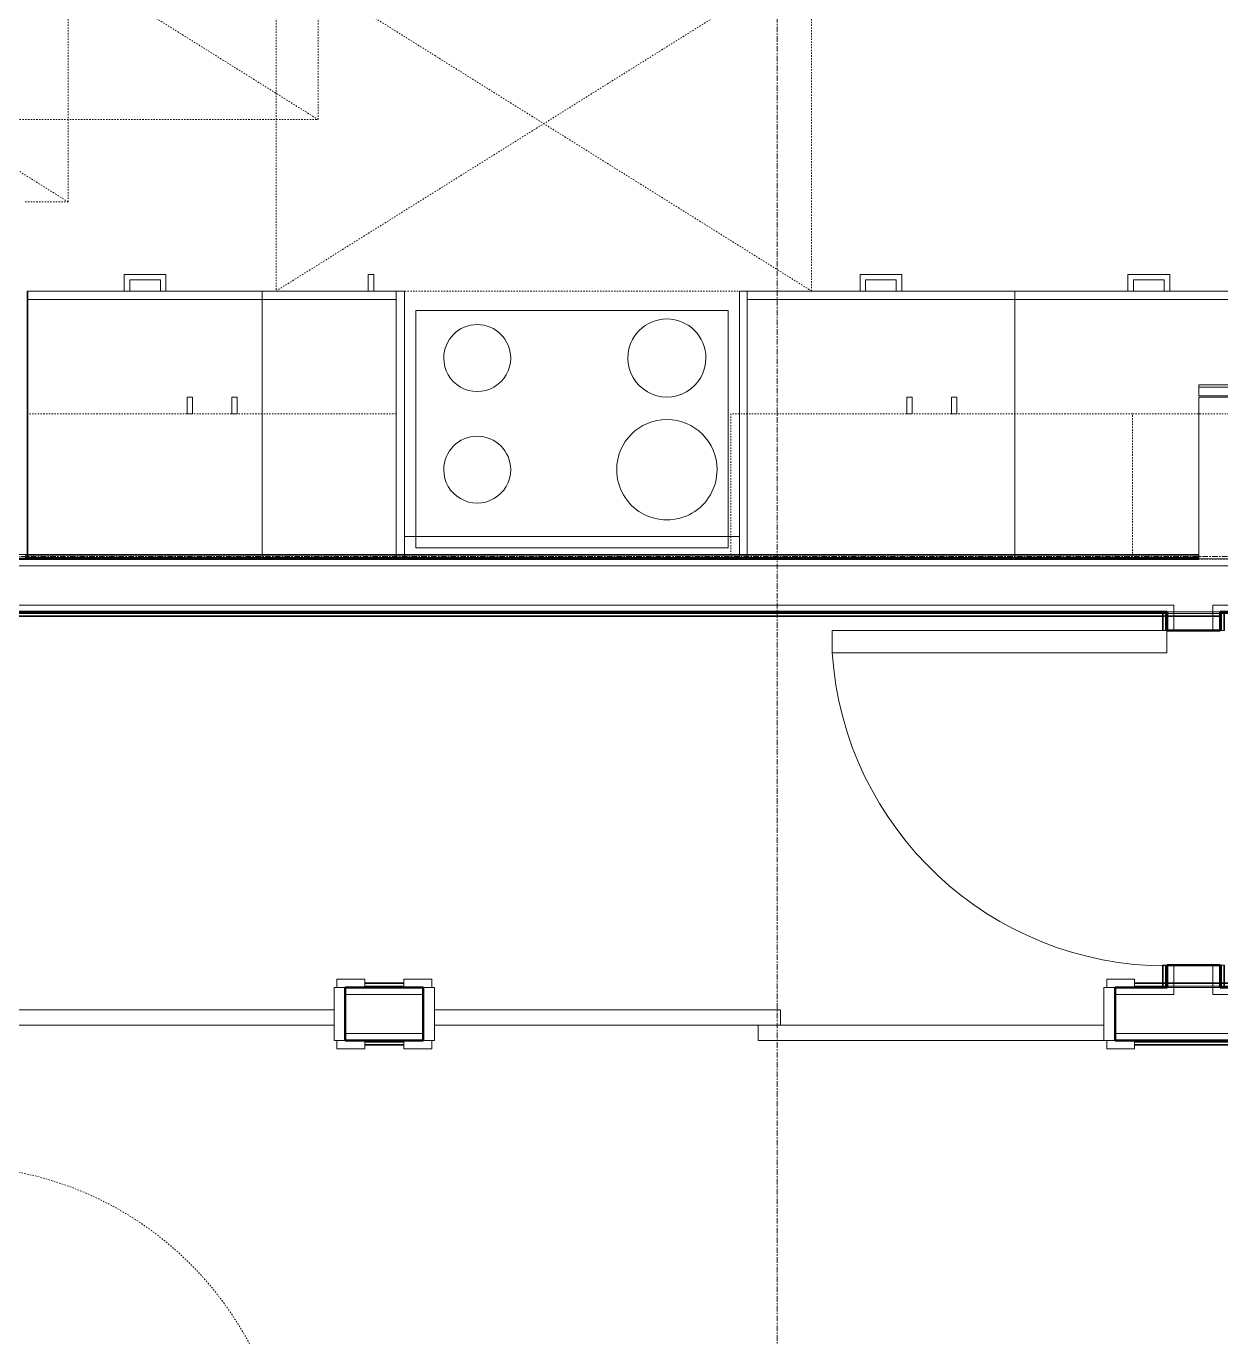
# Model space of a CAD drawing. Header units: inches. Extents: x -4218 to -1830, y 9756 to 12426.
# Drawn here: x -2240.6 to -2133.6, y 11777.3 to 11894.7 of the extents above; entities that cross this region are included whole.
import ezdxf

# ---------------------------------------------------------------- set-up
doc = ezdxf.new("R2010")
doc.units = ezdxf.units.IN
doc.header["$MEASUREMENT"] = 0
doc.linetypes.add('Dash', pattern=[0.25, 0.125, -0.125])
doc.linetypes.add('Grid Line 1_2_', pattern=[0.875, 0.5, -0.125, 0.125, -0.125])
for name, color, linetype, lineweight in [('0-1', 7, 'Continuous', 5), ('0-2', 252, 'Continuous', 9), ('A-DOOR-1', 7, 'Continuous', 9), ('A-DOOR-2', 50, 'Continuous', 20), ('A-DOOR-FRAM-1', 50, 'Continuous', 20), ('A-GENM-HDLN-1', 7, 'Dash', 9), ('A-GENM-HDLN-2', 252, 'Dash', 9), ('A-GENM-HDLN-4', 254, 'Dash', 9), ('A-WALL-1', 250, 'Continuous', 50), ('A-WALL-2', 10, 'Continuous', 13), ('A-WALL-3', 253, 'Continuous', 9), ('A-WALL-4', 254, 'Continuous', 9), ('A-WALL-5', 252, 'Continuous', 9), ('A-WALL-6', 7, 'Continuous', 9), ('A-WALL-8', 113, 'Continuous', 9), ('Q-CASE-1', 253, 'Continuous', 9), ('Q-CASE-2', 252, 'Continuous', 9), ('Q-CASE-3', 7, 'Continuous', 9), ('Q-CASE-5', 254, 'Continuous', 9), ('Q-CASE-6', 7, 'Dash', 9), ('Q-SPCQ-1', 7, 'Continuous', 9), ('S-GRID-1', 1, 'Grid Line 1_2_', 9)]:
    doc.layers.add(name, color=color, linetype=linetype, lineweight=lineweight)

# ---------------------------------------------------------------- blocks, each defined once
blk = doc.blocks.new('Basic Wall _ INT - W4BØF - _5_8 GYP - 2X4 WOOD_BATT_ - 5_8 GYP_ - ___-2690300-BACKGROUND - 1ST FLOOR')
at = {"layer": 'A-WALL-3'}
for p, q in [((-2240.7, 11847.33), (-2240.51, 11847.33)), ((-2240.51, 11846.98), (-2240.7, 11846.98)), ((-2206.69, 11847.1), (-2240.51, 11847.1)), ((-2206.69, 11847.33), (-2176.69, 11847.33)), ((-2176.69, 11846.98), (-2206.69, 11846.98)), ((-2135.52, 11847.1), (-2176.69, 11847.1))]:
    blk.add_line(p, q, dxfattribs=at)
at = {"layer": 'A-WALL-4'}
for p, q in [((-2240.51, 11847.33), (-2206.69, 11847.33)), ((-2206.69, 11846.98), (-2240.51, 11846.98)), ((-2176.69, 11847.33), (-2135.52, 11847.33)), ((-2135.52, 11846.98), (-2176.69, 11846.98))]:
    blk.add_line(p, q, dxfattribs=at)
at = {"layer": 'A-WALL-5'}
for p, q in [((-2240.51, 11847.1), (-2240.7, 11847.1)), ((-2240.51, 11847.39), (-2206.69, 11847.39)), ((-2176.69, 11847.1), (-2206.69, 11847.1)), ((-2176.69, 11847.39), (-2135.52, 11847.39))]:
    blk.add_line(p, q, dxfattribs=at)
at = {"layer": 'A-WALL-6'}
for p, q in [((-2276.1, 11847.39), (-2240.51, 11847.39)), ((-2206.69, 11847.39), (-2176.69, 11847.39))]:
    blk.add_line(p, q, dxfattribs=at)
blk = doc.blocks.new('Basic Wall _ INT - W4BØF - _5_8 GYP - 2X4 WOOD_BATT_ - 5_8 GYP_ - ___-2690299-BACKGROUND - 1ST FLOOR')
at = {"layer": 'A-WALL-3'}
for p, q in [((-2138.79, 11841.88), (-2138.69, 11841.88)), ((-2138.67, 11841.88), (-2138.6, 11841.88)), ((-2138.58, 11841.88), (-2138.53, 11841.88)), ((-2133.62, 11842.23), (-2138.37, 11842.23)), ((-2138.37, 11841.88), (-2133.62, 11841.88))]:
    blk.add_line(p, q, dxfattribs=at)
at = {"layer": 'A-WALL-5'}
for p, q in [((-2138.37, 11842.23), (-2302.28, 11842.23)), ((-2302.14, 11841.88), (-2138.79, 11841.88)), ((-2138.79, 11841.82), (-2138.7, 11841.82)), ((-2138.67, 11841.82), (-2138.6, 11841.82)), ((-2138.37, 11842.1), (-2133.62, 11842.1)), ((-2138.37, 11841.82), (-2133.62, 11841.82)), ((-2105.45, 11842.23), (-2133.62, 11842.23))]:
    blk.add_line(p, q, dxfattribs=at)
at = {"layer": 'A-WALL-6'}
for p, q in [((-2302.23, 11842.1), (-2138.37, 11842.1)), ((-2302.11, 11841.82), (-2138.79, 11841.82)), ((-2133.62, 11842.1), (-2105.45, 11842.1))]:
    blk.add_line(p, q, dxfattribs=at)
blk = doc.blocks.new('Basic Wall _ INT - W4BØF - _5_8 GYP - 2X4 WOOD_BATT_ - 5_8 GYP_ - ___-2690306-BACKGROUND - 1ST FLOOR')
at = {"layer": 'A-WALL-3'}
for p, q in [((-2276.02, 11808.78), (-2276.05, 11808.72)), ((-2275.96, 11808.93), (-2276.02, 11808.79)), ((-2275.94, 11808.99), (-2275.96, 11808.93)), ((-2138.77, 11808.93), (-2138.67, 11808.93)), ((-2138.65, 11808.93), (-2138.58, 11808.93)), ((-2138.57, 11808.93), (-2138.52, 11808.93)), ((-2138.37, 11808.93), (-2133.62, 11808.93)), ((-2133.47, 11808.93), (-2133.42, 11808.93)), ((-2133.41, 11808.93), (-2133.33, 11808.93)), ((-2133.31, 11808.93), (-2133.21, 11808.93)), ((-2105.45, 11808.93), (-2104.9, 11808.93)), ((-2104.9, 11808.93), (-2104.9, 11808.99)), ((-2104.9, 11808.79), (-2104.9, 11808.93)), ((-2104.9, 11808.72), (-2104.9, 11808.78)), ((-2276.1, 11808.6), (-2276.11, 11808.58)), ((-2210.27, 11808.58), (-2212.02, 11808.58)), ((-2205.02, 11808.58), (-2206.77, 11808.58)), ((-2141.27, 11808.58), (-2143.02, 11808.58)), ((-2133.62, 11808.58), (-2138.37, 11808.58)), ((-2104.9, 11808.58), (-2105.45, 11808.58)), ((-2104.9, 11808.58), (-2104.9, 11808.6))]:
    blk.add_line(p, q, dxfattribs=at)
at = {"layer": 'A-WALL-5'}
for p, q in [((-2275.96, 11808.93), (-2275.77, 11808.93)), ((-2210.27, 11808.93), (-2206.77, 11808.93)), ((-2141.27, 11808.93), (-2138.79, 11808.93)), ((-2138.76, 11808.99), (-2138.67, 11808.99)), ((-2138.65, 11808.99), (-2138.58, 11808.99)), ((-2138.56, 11808.99), (-2138.52, 11808.99)), ((-2138.37, 11808.99), (-2133.62, 11808.99)), ((-2134.25, 11808.7), (-2138.33, 11808.7)), ((-2133.62, 11808.7), (-2134.21, 11808.7)), ((-2133.47, 11808.99), (-2133.42, 11808.99)), ((-2133.4, 11808.99), (-2133.33, 11808.99)), ((-2133.3, 11808.99), (-2133.21, 11808.99)), ((-2133.21, 11808.93), (-2105.45, 11808.93)), ((-2105.45, 11808.99), (-2104.9, 11808.99)), ((-2104.9, 11808.7), (-2105.45, 11808.7)), ((-2104.9, 11808.99), (-2104.9, 11808.78)), ((-2104.9, 11808.78), (-2104.9, 11808.72)), ((-2104.9, 11808.72), (-2104.9, 11808.7)), ((-2104.9, 11808.7), (-2104.9, 11808.62)), ((-2275.77, 11808.58), (-2276.11, 11808.58)), ((-2206.77, 11808.58), (-2210.27, 11808.58)), ((-2138.37, 11808.58), (-2141.27, 11808.58)), ((-2105.45, 11808.58), (-2133.62, 11808.58)), ((-2104.9, 11808.62), (-2104.9, 11808.58))]:
    blk.add_line(p, q, dxfattribs=at)
at = {"layer": 'A-WALL-6'}
for p, q in [((-2275.77, 11808.7), (-2276.06, 11808.7)), ((-2275.94, 11808.99), (-2275.77, 11808.99)), ((-2210.27, 11808.99), (-2206.77, 11808.99)), ((-2206.77, 11808.7), (-2210.27, 11808.7)), ((-2141.27, 11808.99), (-2138.79, 11808.99)), ((-2138.37, 11808.7), (-2141.27, 11808.7)), ((-2105.45, 11808.7), (-2133.62, 11808.7)), ((-2133.21, 11808.99), (-2105.45, 11808.99))]:
    blk.add_line(p, q, dxfattribs=at)
at = {"layer": 'A-WALL-6', "flags": 128}
for points in [[(-2276.09, 11808.62), (-2276.08, 11808.64), (-2276.07, 11808.66), (-2276.07, 11808.68), (-2276.06, 11808.69), (-2276.06, 11808.7), (-2276.06, 11808.7)], [(-2276.06, 11808.7), (-2276.05, 11808.72), (-2276.02, 11808.78), (-2275.99, 11808.87), (-2275.94, 11808.99)]]:
    blk.add_lwpolyline(points, dxfattribs=at)
blk = doc.blocks.new('Basic Wall _ INT - W4BØF - _5_8 GYP - 2X4 WOOD_BATT_ - 5_8 GYP_ - ___-2690305-BACKGROUND - 1ST FLOOR')
at = {"layer": 'A-WALL-3'}
for p, q in [((-2278.22, 11803.48), (-2278.25, 11803.42)), ((-2278.16, 11803.62), (-2278.22, 11803.48)), ((-2278.13, 11803.69), (-2278.16, 11803.63)), ((-2278.07, 11803.83), (-2278.08, 11803.81)), ((-2274.02, 11803.83), (-2275.77, 11803.83)), ((-2210.27, 11803.83), (-2212.02, 11803.83)), ((-2205.02, 11803.83), (-2206.77, 11803.83)), ((-2104.9, 11803.83), (-2105.45, 11803.83)), ((-2105.45, 11803.48), (-2104.9, 11803.48)), ((-2104.9, 11803.81), (-2104.9, 11803.83)), ((-2104.9, 11803.63), (-2104.9, 11803.69)), ((-2104.9, 11803.48), (-2104.9, 11803.62)), ((-2104.9, 11803.42), (-2104.9, 11803.48))]:
    blk.add_line(p, q, dxfattribs=at)
at = {"layer": 'A-WALL-5'}
for p, q in [((-2278.22, 11803.48), (-2275.77, 11803.48)), ((-2275.77, 11803.83), (-2278.07, 11803.83)), ((-2206.77, 11803.83), (-2210.27, 11803.83)), ((-2210.27, 11803.48), (-2206.77, 11803.48)), ((-2105.45, 11803.83), (-2141.27, 11803.83)), ((-2141.27, 11803.48), (-2105.45, 11803.48)), ((-2105.45, 11803.7), (-2104.9, 11803.7)), ((-2105.45, 11803.42), (-2104.9, 11803.42)), ((-2104.9, 11803.83), (-2104.9, 11803.79)), ((-2104.9, 11803.79), (-2104.9, 11803.7)), ((-2104.9, 11803.7), (-2104.9, 11803.42))]:
    blk.add_line(p, q, dxfattribs=at)
at = {"layer": 'A-WALL-6'}
for p, q in [((-2278.25, 11803.42), (-2275.77, 11803.42)), ((-2278.13, 11803.7), (-2275.77, 11803.7)), ((-2210.27, 11803.7), (-2206.77, 11803.7)), ((-2210.27, 11803.42), (-2206.77, 11803.42)), ((-2141.27, 11803.7), (-2105.45, 11803.7)), ((-2141.27, 11803.42), (-2105.45, 11803.42))]:
    blk.add_line(p, q, dxfattribs=at)
at = {"layer": 'A-WALL-6', "flags": 128}
for points in [[(-2278.25, 11803.42), (-2278.2, 11803.54), (-2278.16, 11803.63), (-2278.13, 11803.69), (-2278.13, 11803.7)], [(-2278.13, 11803.7), (-2278.13, 11803.71), (-2278.12, 11803.72), (-2278.12, 11803.73), (-2278.11, 11803.75), (-2278.1, 11803.77), (-2278.09, 11803.79)]]:
    blk.add_lwpolyline(points, dxfattribs=at)
blk = doc.blocks.new('Basic Wall _ INT - W4BØF - _5_8 GYP - 2X4 WOOD_BATT_ - 5_8 GYP_ - ___-2690308-BACKGROUND - 1ST FLOOR')
at = {"layer": 'A-WALL-3'}
for p, q in [((-2133.56, 11842.23), (-2133.5, 11842.23)), ((-2133.5, 11842.23), (-2133.21, 11842.23)), ((-2133.27, 11842.08), (-2133.27, 11842.03)), ((-2133.27, 11842.01), (-2133.27, 11841.94)), ((-2133.27, 11841.92), (-2133.27, 11841.82)), ((-2133.27, 11808.96), (-2133.27, 11808.87)), ((-2133.27, 11808.85), (-2133.27, 11808.78)), ((-2133.5, 11808.58), (-2133.56, 11808.58)), ((-2133.21, 11808.58), (-2133.5, 11808.58))]:
    blk.add_line(p, q, dxfattribs=at)
at = {"layer": 'A-WALL-4'}
for p, q in [((-2133.6, 11842.23), (-2133.62, 11842.23)), ((-2133.42, 11842.23), (-2133.48, 11842.23)), ((-2133.27, 11842.23), (-2133.42, 11842.23)), ((-2133.21, 11842.23), (-2133.27, 11842.23)), ((-2133.62, 11808.58), (-2133.6, 11808.58)), ((-2133.48, 11808.58), (-2133.42, 11808.58)), ((-2133.42, 11808.58), (-2133.27, 11808.58)), ((-2133.27, 11808.58), (-2133.21, 11808.58))]:
    blk.add_line(p, q, dxfattribs=at)
at = {"layer": 'A-WALL-5'}
for p, q in [((-2133.62, 11842.23), (-2133.58, 11842.23)), ((-2133.62, 11840.58), (-2133.62, 11842.23)), ((-2133.58, 11842.23), (-2133.56, 11842.23)), ((-2133.27, 11841.82), (-2133.27, 11840.58)), ((-2133.21, 11842.08), (-2133.21, 11842.03)), ((-2133.21, 11842.01), (-2133.21, 11841.94)), ((-2133.21, 11841.92), (-2133.21, 11841.82)), ((-2133.62, 11840.58), (-2133.6, 11840.58)), ((-2133.48, 11840.58), (-2133.42, 11840.58)), ((-2133.42, 11840.58), (-2133.27, 11840.58)), ((-2133.27, 11840.58), (-2133.21, 11840.58)), ((-2133.6, 11810.58), (-2133.62, 11810.58)), ((-2133.62, 11808.58), (-2133.62, 11810.58)), ((-2133.42, 11810.58), (-2133.48, 11810.58)), ((-2133.27, 11810.58), (-2133.42, 11810.58)), ((-2133.21, 11810.58), (-2133.27, 11810.58)), ((-2133.27, 11810.58), (-2133.27, 11808.99)), ((-2133.21, 11808.96), (-2133.21, 11808.87)), ((-2133.21, 11808.85), (-2133.21, 11808.78)), ((-2133.58, 11808.58), (-2133.62, 11808.58)), ((-2133.56, 11808.58), (-2133.58, 11808.58))]:
    blk.add_line(p, q, dxfattribs=at)
at = {"layer": 'A-WALL-6'}
for p, q in [((-2133.5, 11840.58), (-2133.5, 11842.23)), ((-2133.21, 11841.82), (-2133.21, 11840.58)), ((-2133.58, 11840.58), (-2133.62, 11840.58)), ((-2133.5, 11840.58), (-2133.58, 11840.58)), ((-2133.21, 11840.58), (-2133.5, 11840.58)), ((-2133.62, 11810.58), (-2133.58, 11810.58)), ((-2133.58, 11810.58), (-2133.5, 11810.58)), ((-2133.5, 11808.58), (-2133.5, 11810.58)), ((-2133.5, 11810.58), (-2133.21, 11810.58)), ((-2133.21, 11810.58), (-2133.21, 11808.99))]:
    blk.add_line(p, q, dxfattribs=at)
blk = doc.blocks.new('Basic Wall _ INT - W4BØF - _5_8 GYP - 2X4 WOOD_BATT_ - 5_8 GYP_ - ___-2690307-BACKGROUND - 1ST FLOOR')
at = {"layer": 'A-WALL-3'}
for p, q in [((-2138.79, 11842.23), (-2138.5, 11842.23)), ((-2138.72, 11842.08), (-2138.72, 11842.03)), ((-2138.72, 11842.01), (-2138.72, 11841.94)), ((-2138.72, 11841.92), (-2138.72, 11841.82)), ((-2138.5, 11842.23), (-2138.44, 11842.23)), ((-2138.72, 11808.98), (-2138.72, 11808.87)), ((-2138.72, 11808.86), (-2138.72, 11808.78)), ((-2138.72, 11808.78), (-2138.72, 11808.72)), ((-2138.5, 11808.58), (-2138.79, 11808.58)), ((-2138.44, 11808.58), (-2138.5, 11808.58))]:
    blk.add_line(p, q, dxfattribs=at)
at = {"layer": 'A-WALL-4'}
for p, q in [((-2138.72, 11842.23), (-2138.79, 11842.23)), ((-2138.58, 11842.23), (-2138.72, 11842.23)), ((-2138.51, 11842.23), (-2138.58, 11842.23)), ((-2138.37, 11842.23), (-2138.4, 11842.23)), ((-2138.79, 11808.58), (-2138.72, 11808.58)), ((-2138.72, 11808.58), (-2138.58, 11808.58)), ((-2138.58, 11808.58), (-2138.51, 11808.58)), ((-2138.4, 11808.58), (-2138.37, 11808.58))]:
    blk.add_line(p, q, dxfattribs=at)
at = {"layer": 'A-WALL-5'}
for p, q in [((-2138.79, 11842.08), (-2138.79, 11842.03)), ((-2138.79, 11842.01), (-2138.79, 11841.94)), ((-2138.79, 11841.92), (-2138.79, 11841.82)), ((-2138.72, 11841.82), (-2138.72, 11840.58)), ((-2138.44, 11842.23), (-2138.42, 11842.23)), ((-2138.42, 11842.23), (-2138.37, 11842.23)), ((-2138.37, 11840.58), (-2138.37, 11842.23)), ((-2138.79, 11840.58), (-2138.72, 11840.58)), ((-2138.72, 11840.58), (-2138.58, 11840.58)), ((-2138.58, 11840.58), (-2138.51, 11840.58)), ((-2138.4, 11840.58), (-2138.37, 11840.58)), ((-2138.72, 11810.58), (-2138.79, 11810.58)), ((-2138.58, 11810.58), (-2138.72, 11810.58)), ((-2138.72, 11810.58), (-2138.72, 11808.99)), ((-2138.51, 11810.58), (-2138.58, 11810.58)), ((-2138.37, 11810.58), (-2138.4, 11810.58)), ((-2138.37, 11808.58), (-2138.37, 11810.58)), ((-2138.79, 11808.98), (-2138.79, 11808.87)), ((-2138.79, 11808.86), (-2138.79, 11808.78)), ((-2138.79, 11808.78), (-2138.79, 11808.72)), ((-2138.42, 11808.58), (-2138.44, 11808.58)), ((-2138.37, 11808.58), (-2138.42, 11808.58))]:
    blk.add_line(p, q, dxfattribs=at)
at = {"layer": 'A-WALL-6'}
for p, q in [((-2138.79, 11841.82), (-2138.79, 11840.58)), ((-2138.5, 11842.23), (-2138.5, 11840.58)), ((-2138.5, 11840.58), (-2138.79, 11840.58)), ((-2138.42, 11840.58), (-2138.5, 11840.58)), ((-2138.37, 11840.58), (-2138.42, 11840.58)), ((-2138.79, 11810.58), (-2138.5, 11810.58)), ((-2138.79, 11810.58), (-2138.79, 11808.99)), ((-2138.5, 11810.58), (-2138.5, 11808.58)), ((-2138.5, 11810.58), (-2138.42, 11810.58)), ((-2138.42, 11810.58), (-2138.37, 11810.58))]:
    blk.add_line(p, q, dxfattribs=at)
blk = doc.blocks.new('SWING - SINGLE - FLUSH - 30_ x 70_ - MAGIC PAK DOOR - ACOUSTICAL SEAL - IN CLOSET-3199421-BACKGROUND - 1ST FLOOR')
at = {"layer": 'A-DOOR-1'}
blk.add_arc((15, 2.375), 30.067, 93.81407, 180, dxfattribs=at)
at = {"layer": 'A-DOOR-2'}
for p, q in [((13, 2.375), (13, 32.375)), ((15, 32.375), (13, 32.375)), ((15, 2.375), (15, 32.375)), ((15, 2.375), (13, 2.375))]:
    blk.add_line(p, q, dxfattribs=at)
blk = doc.blocks.new('SLIDING - FLUSH - 5-0 x 6-8-3203585-BACKGROUND - 1ST FLOOR')
at = {"layer": 'A-DOOR-1'}
for p, q in [((-30.25, 3), (-32.75, 3)), ((-32.75, 3), (-32.75, 2.25)), ((-30.25, 2.25), (-30.25, 3)), ((30.25, 3), (30.25, 2.25)), ((32.75, 3), (30.25, 3)), ((32.75, 2.25), (32.75, 3)), ((-32.75, 2.25), (-30.25, 2.25)), ((30.25, 2.25), (32.75, 2.25)), ((-30.25, -2.5), (-32.75, -2.5)), ((-32.75, -2.5), (-32.75, -3.25)), ((-32.75, -3.25), (-30.25, -3.25)), ((-30.25, -3.25), (-30.25, -2.5)), ((32.75, -2.5), (30.25, -2.5)), ((30.25, -2.5), (30.25, -3.25)), ((30.25, -3.25), (32.75, -3.25)), ((32.75, -3.25), (32.75, -2.5))]:
    blk.add_line(p, q, dxfattribs=at)
at = {"layer": 'A-DOOR-2'}
for p, q in [((1, 2.25), (-30, 2.25)), ((-30, 2.25), (-30, 0.87)), ((1, 0.87), (1, 2.25)), ((-30, 0.87), (1, 0.87)), ((30, 0.87), (-1, 0.87)), ((-1, 0.87), (-1, -0.5)), ((30, -0.5), (30, 0.87)), ((-1, -0.5), (30, -0.5))]:
    blk.add_line(p, q, dxfattribs=at)
at = {"layer": 'A-DOOR-FRAM-1'}
for p, q in [((-30, 2.25), (-31, 2.25)), ((-31, 2.25), (-31, -2.5)), ((-30, -2.5), (-30, 2.25)), ((31, 2.25), (30, 2.25)), ((30, 2.25), (30, -2.5)), ((31, -2.5), (31, 2.25)), ((-31, -2.5), (-30, -2.5)), ((30, -2.5), (31, -2.5))]:
    blk.add_line(p, q, dxfattribs=at)
blk = doc.blocks.new('SLIDING - FLUSH - 5-0 x 6-8-3203586-BACKGROUND - 1ST FLOOR')
at = {"layer": 'A-DOOR-1'}
for p, q in [((-32.75, 3.25), (-30.25, 3.25)), ((-32.75, 2.5), (-32.75, 3.25)), ((-30.25, 2.5), (-32.75, 2.5)), ((-30.25, 3.25), (-30.25, 2.5)), ((30.25, 3.25), (32.75, 3.25)), ((30.25, 2.5), (30.25, 3.25)), ((32.75, 2.5), (30.25, 2.5)), ((32.75, 3.25), (32.75, 2.5)), ((-32.75, -2.25), (-30.25, -2.25)), ((-32.75, -3), (-32.75, -2.25)), ((-30.25, -2.25), (-30.25, -3)), ((30.25, -2.25), (32.75, -2.25)), ((30.25, -3), (30.25, -2.25)), ((32.75, -2.25), (32.75, -3)), ((-30.25, -3), (-32.75, -3)), ((32.75, -3), (30.25, -3))]:
    blk.add_line(p, q, dxfattribs=at)
at = {"layer": 'A-DOOR-2'}
for p, q in [((-1, -0.88), (-1, 0.5)), ((-1, 0.5), (30, 0.5)), ((30, 0.5), (30, -0.88)), ((-30, -2.25), (-30, -0.88)), ((-30, -0.88), (1, -0.88)), ((30, -0.88), (-1, -0.88)), ((1, -0.88), (1, -2.25)), ((1, -2.25), (-30, -2.25))]:
    blk.add_line(p, q, dxfattribs=at)
at = {"layer": 'A-DOOR-FRAM-1'}
for p, q in [((-31, -2.25), (-31, 2.5)), ((-31, 2.5), (-30, 2.5)), ((-30, 2.5), (-30, -2.25)), ((30, 2.5), (31, 2.5)), ((30, -2.25), (30, 2.5)), ((31, 2.5), (31, -2.25)), ((-30, -2.25), (-31, -2.25)), ((31, -2.25), (30, -2.25))]:
    blk.add_line(p, q, dxfattribs=at)
blk = doc.blocks.new('RangeADA - 24_ x 30_ ADA-2821754-BACKGROUND - 1ST FLOOR')
at = {"layer": 'Q-SPCQ-1'}
blk.add_line((0, 22), (30, 22), dxfattribs=at)
for centre, radius, start, end in [((6.5, 16), 4.5, 360, 180), ((23.5, 16), 3, 360, 180), ((6.5, 16), 4.5, 180, 360), ((23.5, 16), 3, 180, 0), ((6.5, 6), 3.5, 360, 180), ((23.5, 6), 3, 360, 180), ((6.5, 6), 3.5, 180, 0), ((23.5, 6), 3, 180, 360)]:
    blk.add_arc(centre, radius, start, end, dxfattribs=at)
blk = doc.blocks.new('Base Cabinet Single Door and Shelf - Base Cabinet Single Door and Shelf 12_ ADA-2557421-BACKGROUND - 1ST FLOOR')
at = {"layer": 'Q-CASE-1'}
for p, q in [((-1.27, 24), (-1.76, 24)), ((-11.26, 0.38), (-11.26, 0)), ((0.74, 0), (0.74, 0.38))]:
    blk.add_line(p, q, dxfattribs=at)
at = {"layer": 'Q-CASE-2'}
for p, q in [((-11.26, 24), (0.74, 24)), ((-11.26, 23.25), (-11.26, 24)), ((-1.27, 24), (-1.76, 24)), ((0.74, 24), (0.74, 23.25)), ((0.74, 23.25), (-11.26, 23.25)), ((-11.26, 23.25), (-11.26, 0.38)), ((0.74, 0.38), (0.74, 23.25))]:
    blk.add_line(p, q, dxfattribs=at)
at = {"layer": 'Q-CASE-3'}
for p, q in [((-1.27, 25.5), (-1.76, 25.5)), ((-1.76, 25.5), (-1.76, 24)), ((-1.27, 24), (-1.27, 25.5))]:
    blk.add_line(p, q, dxfattribs=at)
at = {"layer": 'Q-CASE-5'}
blk.add_line((-11.26, 0), (0.74, 0), dxfattribs=at)
blk = doc.blocks.new('Base Cabinet 3 Drawer 230 - Base Cabinet 3 Drawer 230 24_ ADA-2554997-BACKGROUND - 1ST FLOOR')
at = {"layer": 'Q-CASE-1'}
for p, q in [((-0.64, 24), (-1.14, 24)), ((2.11, 24), (2.61, 24)), ((-11.26, 0.38), (-11.26, 0)), ((12.74, 0), (12.74, 0.38))]:
    blk.add_line(p, q, dxfattribs=at)
at = {"layer": 'Q-CASE-2'}
for p, q in [((-11.26, 24), (12.74, 24)), ((-11.26, 23.25), (-11.26, 24)), ((-0.64, 24), (-1.14, 24)), ((2.11, 24), (2.61, 24)), ((12.74, 24), (12.74, 23.25)), ((12.74, 23.25), (-11.26, 23.25)), ((-11.26, 23.25), (-11.26, 0.38)), ((12.74, 0.38), (12.74, 23.25))]:
    blk.add_line(p, q, dxfattribs=at)
at = {"layer": 'Q-CASE-3'}
for p, q in [((2.61, 25.5), (-1.14, 25.5)), ((-1.14, 25.5), (-1.14, 24)), ((-0.64, 24), (-0.64, 25)), ((-0.64, 25), (2.11, 25)), ((2.11, 25), (2.11, 24)), ((2.61, 24), (2.61, 25.5))]:
    blk.add_line(p, q, dxfattribs=at)
at = {"layer": 'Q-CASE-5'}
for p, q in [((-0.64, 24), (-1.14, 24)), ((2.11, 24), (2.61, 24)), ((-11.26, 0), (12.74, 0))]:
    blk.add_line(p, q, dxfattribs=at)
blk = doc.blocks.new('Base Cabinet 3 Drawer 230 - Base Cabinet 3 Drawer 230 21_ ADA-2578322-BACKGROUND - 1ST FLOOR')
at = {"layer": 'Q-CASE-1'}
for p, q in [((-0.64, 24), (-1.14, 24)), ((2.11, 24), (2.61, 24)), ((-9.76, 0.38), (-9.76, 0)), ((11.24, 0), (11.24, 0.38))]:
    blk.add_line(p, q, dxfattribs=at)
at = {"layer": 'Q-CASE-2'}
for p, q in [((-9.76, 24), (11.24, 24)), ((-9.76, 23.25), (-9.76, 24)), ((-0.64, 24), (-1.14, 24)), ((2.11, 24), (2.61, 24)), ((11.24, 24), (11.24, 23.25)), ((11.24, 23.25), (-9.76, 23.25)), ((-9.76, 23.25), (-9.76, 0.38)), ((11.24, 0.38), (11.24, 23.25))]:
    blk.add_line(p, q, dxfattribs=at)
at = {"layer": 'Q-CASE-3'}
for p, q in [((2.61, 25.5), (-1.14, 25.5)), ((-1.14, 25.5), (-1.14, 24)), ((-0.64, 24), (-0.64, 25)), ((-0.64, 25), (2.11, 25)), ((2.11, 25), (2.11, 24)), ((2.61, 24), (2.61, 25.5))]:
    blk.add_line(p, q, dxfattribs=at)
at = {"layer": 'Q-CASE-5'}
for p, q in [((-0.64, 24), (-1.14, 24)), ((2.11, 24), (2.61, 24)), ((-9.76, 0), (11.24, 0))]:
    blk.add_line(p, q, dxfattribs=at)
blk = doc.blocks.new('Base Cabinet 3 Drawer 230 - Base Cabinet 3 Drawer 230 24_ ADA-2554967-BACKGROUND - 1ST FLOOR')
at = {"layer": 'Q-CASE-1'}
for p, q in [((12.74, 0), (12.74, -0.38)), ((-1.14, -24), (-0.64, -24)), ((2.61, -24), (2.11, -24))]:
    blk.add_line(p, q, dxfattribs=at)
at = {"layer": 'Q-CASE-2'}
for p, q in [((12.74, -0.38), (12.74, -23.25)), ((-11.26, -14.61), (-11.26, -14.49)), ((-11.26, -23.25), (-11.26, -16.55)), ((-11.26, -23.25), (-11.26, -24)), ((12.74, -23.25), (-11.26, -23.25)), ((12.74, -24), (12.74, -23.25)), ((-11.26, -24), (12.74, -24)), ((-1.14, -24), (-0.64, -24)), ((2.61, -24), (2.11, -24))]:
    blk.add_line(p, q, dxfattribs=at)
at = {"layer": 'Q-CASE-3'}
for p, q in [((-1.14, -24), (-1.14, -25.5)), ((-0.64, -25), (-0.64, -24)), ((2.11, -24), (2.11, -25)), ((2.61, -25.5), (2.61, -24)), ((-1.14, -25.5), (2.61, -25.5)), ((2.11, -25), (-0.64, -25))]:
    blk.add_line(p, q, dxfattribs=at)
at = {"layer": 'Q-CASE-5'}
for p, q in [((-3.75, 0), (12.74, 0)), ((-1.14, -24), (-0.64, -24)), ((2.61, -24), (2.11, -24))]:
    blk.add_line(p, q, dxfattribs=at)
blk = doc.blocks.new('300 Series Wall Hung Cabinet_302 - 33_ X 36_-2578343-BACKGROUND - 1ST FLOOR')
at = {"layer": 'Q-CASE-3'}
for p, q in [((-2.25, -15.38), (-1.76, -15.38)), ((-2.25, -15.38), (-2.25, -16.87)), ((-1.76, -16.87), (-1.76, -15.38)), ((1.75, -15.38), (2.24, -15.38)), ((1.75, -15.38), (1.75, -16.87)), ((2.24, -16.87), (2.24, -15.38)), ((-2.25, -16.87), (-1.76, -16.87)), ((1.75, -16.87), (2.24, -16.87))]:
    blk.add_line(p, q, dxfattribs=at)
at = {"layer": 'Q-CASE-6'}
for p, q in [((16.5, -2.38), (-16.5, -2.38)), ((-16.5, -2.38), (-16.5, -15.38)), ((16.5, -15.38), (16.5, -2.38)), ((-16.5, -15.38), (16.5, -15.38))]:
    blk.add_line(p, q, dxfattribs=at)
blk = doc.blocks.new('300 Series Wall Hung Cabinet_302 - 36_ x 36_-2578270-BACKGROUND - 1ST FLOOR')
at = {"layer": 'Q-CASE-3'}
for p, q in [((-1.76, 16.87), (-2.25, 16.87)), ((-2.25, 16.87), (-2.25, 15.38)), ((-1.76, 15.38), (-1.76, 16.87)), ((2.24, 16.87), (1.75, 16.87)), ((1.75, 16.87), (1.75, 15.38)), ((2.24, 15.38), (2.24, 16.87)), ((-1.76, 15.38), (-2.25, 15.38)), ((2.24, 15.38), (1.75, 15.38))]:
    blk.add_line(p, q, dxfattribs=at)
at = {"layer": 'Q-CASE-6'}
for p, q in [((-18, 2.37), (-18, 15.38)), ((-18, 15.38), (18, 15.38)), ((18, 15.38), (18, 2.37)), ((18, 2.37), (-18, 2.37))]:
    blk.add_line(p, q, dxfattribs=at)
blk = doc.blocks.new('300 Series Wall Hung Cabinet_302 - 36_ x 36_-2578291-BACKGROUND - 1ST FLOOR')
at = {"layer": 'Q-CASE-3'}
for p, q in [((-2.25, -15.38), (-1.76, -15.38)), ((-2.25, -15.38), (-2.25, -16.87)), ((-1.76, -16.87), (-1.76, -15.38)), ((1.75, -15.38), (2.24, -15.38)), ((1.75, -15.38), (1.75, -16.87)), ((2.24, -16.87), (2.24, -15.38)), ((-2.25, -16.87), (-1.76, -16.87)), ((1.75, -16.87), (2.24, -16.87))]:
    blk.add_line(p, q, dxfattribs=at)
at = {"layer": 'Q-CASE-6'}
for p, q in [((18, -2.38), (-18, -2.38)), ((-18, -2.38), (-18, -15.38)), ((18, -15.38), (18, -2.38)), ((-18, -15.38), (18, -15.38))]:
    blk.add_line(p, q, dxfattribs=at)
blk = doc.blocks.new('30quot_MicrowaveVentADA_11166 - 70cm miele oven-2822873-BACKGROUND - 1ST FLOOR')
at = {"layer": 'Q-CASE-3'}
for p, q in [((-14.2, -14.49), (-14.2, 0)), ((15.68, 0), (-14.2, 0)), ((15.68, 0), (15.68, -14.49)), ((1.37, -14.49), (-14.2, -14.49)), ((-14.2, -14.61), (15.68, -14.61)), ((-14.2, -15.39), (-14.2, -14.61)), ((5.37, -14.49), (1.86, -14.49)), ((15.68, -14.49), (5.86, -14.49)), ((15.68, -14.61), (15.68, -15.39)), ((-14.2, -15.6), (-14.2, -15.39)), ((-14.2, -15.39), (15.68, -15.39)), ((-14.2, -15.6), (15.68, -15.6)), ((7.69, -16.55), (7.69, -15.63)), ((8.88, -15.63), (8.88, -16.55)), ((15.68, -15.39), (15.68, -15.6)), ((7.69, -16.6), (8.88, -16.6))]:
    blk.add_line(p, q, dxfattribs=at)
blk = doc.blocks.new('ADA Clearances - 5ft Circle-V17-BACKGROUND - 1ST FLOOR')
at = {"layer": 'A-GENM-HDLN-1'}
blk.add_circle((0, 0), 30, dxfattribs=at)
blk = doc.blocks.new('ADA Clearances - 30_x48_-V107-BACKGROUND - 1ST FLOOR')
at = {"layer": 'A-GENM-HDLN-1'}
for p, q in [((15, -24), (-15, 24)), ((-15, -24), (15, 24)), ((15, 24), (-15, 24)), ((-15, 24), (-15, -24)), ((15, -12.46), (15, 17.54)), ((-15, -24), (15, -24))]:
    blk.add_line(p, q, dxfattribs=at)
at = {"layer": 'A-GENM-HDLN-2'}
for p, q in [((15, 17.54), (15, 24)), ((15, -15.24), (15, -12.46)), ((15, -24), (15, -15.72))]:
    blk.add_line(p, q, dxfattribs=at)
at = {"layer": 'A-GENM-HDLN-4'}
blk.add_line((15, -15.72), (15, -15.24), dxfattribs=at)
blk = doc.blocks.new('ADA Clearances - 30_x48_-V108-BACKGROUND - 1ST FLOOR')
at = {"layer": 'A-GENM-HDLN-1'}
for p, q in [((15, -24), (-15, 24)), ((-15, -24), (15, 24)), ((15, 24), (-15, 24)), ((-15, 24), (-15, -24)), ((15, 20.16), (15, 24)), ((15, -24), (15, -15.59)), ((-15, -24), (15, -24))]:
    blk.add_line(p, q, dxfattribs=at)
blk = doc.blocks.new('ADA Clearances - 30_x48_-V109-BACKGROUND - 1ST FLOOR')
at = {"layer": 'A-GENM-HDLN-1'}
for p, q in [((15, -24), (-15, 24)), ((-15, -24), (15, 24)), ((15, 24), (-15, 24)), ((-15, 24), (-15, 11.66)), ((15, -24), (15, 24)), ((-15, -10.16), (-15, -24)), ((-15, -24), (15, -24))]:
    blk.add_line(p, q, dxfattribs=at)
blk = doc.blocks.new('CTR - 1st Phase - Unit Layouts_rvt-1-BACKGROUND - 1ST FLOOR')
at = {"layer": 'A-WALL-1'}
for p, q in [((-2135.52, 11846.98), (-2276.51, 11846.98)), ((-2302.28, 11842.23), (-2138.37, 11842.23)), ((-2138.37, 11842.23), (-2138.37, 11840.58)), ((-2133.62, 11842.23), (-2104.78, 11842.23)), ((-2133.62, 11840.58), (-2133.62, 11842.23)), ((-2138.37, 11840.58), (-2133.62, 11840.58)), ((-2133.62, 11810.58), (-2138.37, 11810.58)), ((-2138.37, 11810.58), (-2138.37, 11808.58)), ((-2133.62, 11808.58), (-2133.62, 11810.58)), ((-2205.02, 11808.58), (-2212.02, 11808.58)), ((-2212.02, 11808.58), (-2212.02, 11803.83)), ((-2205.02, 11803.83), (-2205.02, 11808.58)), ((-2138.37, 11808.58), (-2143.02, 11808.58)), ((-2143.02, 11808.58), (-2143.02, 11803.83)), ((-2104.9, 11808.58), (-2133.62, 11808.58)), ((-2212.02, 11803.83), (-2205.02, 11803.83)), ((-2143.02, 11803.83), (-2104.9, 11803.83))]:
    blk.add_line(p, q, dxfattribs=at)
at = {"layer": 'A-WALL-2'}
for p, q in [((-2277.14, 11846.35), (-2105.4, 11846.35)), ((-2302.54, 11842.85), (-2137.75, 11842.85)), ((-2137.75, 11842.23), (-2137.75, 11842.85)), ((-2134.25, 11842.85), (-2105.4, 11842.85)), ((-2134.25, 11842.23), (-2134.25, 11842.85)), ((-2137.75, 11842.23), (-2137.75, 11840.58)), ((-2134.25, 11842.23), (-2134.25, 11840.58)), ((-2137.75, 11810.58), (-2137.75, 11808.58)), ((-2134.25, 11810.58), (-2134.25, 11808.58)), ((-2212.02, 11807.95), (-2205.02, 11807.95)), ((-2143.02, 11807.95), (-2137.75, 11807.95)), ((-2137.75, 11807.95), (-2137.75, 11808.58)), ((-2134.25, 11807.95), (-2134.25, 11808.58)), ((-2134.25, 11807.95), (-2105.53, 11807.95)), ((-2212.02, 11804.45), (-2205.02, 11804.45)), ((-2143.02, 11804.45), (-2105.53, 11804.45))]:
    blk.add_line(p, q, dxfattribs=at)
at = {"layer": 'A-WALL-3'}
for p, q in [((-2302.28, 11842.23), (-2138.79, 11842.23)), ((-2138.37, 11841.82), (-2138.37, 11840.58)), ((-2133.62, 11840.58), (-2133.62, 11841.82)), ((-2138.37, 11810.58), (-2138.37, 11808.99)), ((-2133.62, 11808.99), (-2133.62, 11810.58)), ((-2212.02, 11803.83), (-2212.02, 11808.58)), ((-2206.77, 11808.58), (-2210.27, 11808.58)), ((-2205.02, 11808.58), (-2205.02, 11803.83)), ((-2143.02, 11803.83), (-2143.02, 11808.58)), ((-2138.79, 11808.58), (-2141.27, 11808.58)), ((-2210.27, 11803.83), (-2206.77, 11803.83)), ((-2141.27, 11803.83), (-2105.45, 11803.83))]:
    blk.add_line(p, q, dxfattribs=at)
at = {"layer": 'A-WALL-4'}
for p, q in [((-2240.51, 11846.98), (-2240.7, 11846.98)), ((-2206.69, 11846.98), (-2240.51, 11846.98)), ((-2176.69, 11846.98), (-2206.69, 11846.98)), ((-2135.52, 11846.98), (-2176.69, 11846.98)), ((-2138.79, 11842.23), (-2138.52, 11842.23)), ((-2138.37, 11842.08), (-2138.37, 11842.03)), ((-2138.37, 11842.01), (-2138.37, 11841.94)), ((-2138.37, 11841.92), (-2138.37, 11841.82)), ((-2133.62, 11842.03), (-2133.62, 11842.08)), ((-2133.62, 11841.94), (-2133.62, 11842.01)), ((-2133.62, 11841.82), (-2133.62, 11841.92)), ((-2138.37, 11808.98), (-2138.37, 11808.87)), ((-2138.37, 11808.86), (-2138.37, 11808.78)), ((-2138.37, 11808.78), (-2138.37, 11808.72)), ((-2133.62, 11808.87), (-2133.62, 11808.96)), ((-2133.62, 11808.78), (-2133.62, 11808.85)), ((-2210.27, 11808.58), (-2212.02, 11808.58)), ((-2205.02, 11808.58), (-2206.77, 11808.58)), ((-2141.27, 11808.58), (-2143.02, 11808.58)), ((-2138.52, 11808.58), (-2138.79, 11808.58)), ((-2212.02, 11803.83), (-2210.27, 11803.83)), ((-2206.77, 11803.83), (-2205.02, 11803.83))]:
    blk.add_line(p, q, dxfattribs=at)
at = {"layer": 'A-WALL-5'}
for p, q in [((-2133.62, 11840.58), (-2138.37, 11840.58)), ((-2138.37, 11810.58), (-2133.62, 11810.58))]:
    blk.add_line(p, q, dxfattribs=at)
at = {"layer": 'A-WALL-8'}
for p, q in [((-2240.51, 11870.98), (-2240.51, 11847.35)), ((-2206.69, 11870.98), (-2240.51, 11870.98)), ((-2240.51, 11847.35), (-2240.51, 11870.98)), ((-2240.51, 11870.98), (-2206.69, 11870.98)), ((-2206.69, 11847.35), (-2206.69, 11870.98)), ((-2206.69, 11847.35), (-2206.69, 11870.98)), ((-2176.69, 11847.35), (-2176.69, 11870.98)), ((-2176.69, 11870.98), (-2107, 11870.98)), ((-2176.69, 11870.98), (-2105.45, 11870.98)), ((-2176.69, 11847.35), (-2176.69, 11870.98)), ((-2205.69, 11869.23), (-2177.69, 11869.23)), ((-2205.69, 11869.23), (-2205.69, 11847.98)), ((-2177.69, 11869.23), (-2205.69, 11869.23)), ((-2205.69, 11869.23), (-2205.69, 11847.98)), ((-2177.69, 11847.98), (-2177.69, 11869.23)), ((-2177.69, 11847.98), (-2177.69, 11869.23)), ((-2205.69, 11847.98), (-2177.69, 11847.98)), ((-2177.69, 11847.98), (-2205.69, 11847.98)), ((-2240.51, 11847.35), (-2240.51, 11846.98)), ((-2240.51, 11846.98), (-2240.51, 11847.35)), ((-2206.69, 11846.98), (-2240.51, 11846.98)), ((-2240.51, 11846.98), (-2206.69, 11846.98)), ((-2206.69, 11846.98), (-2206.69, 11847.35)), ((-2206.69, 11846.98), (-2206.69, 11847.35)), ((-2176.69, 11846.98), (-2176.69, 11847.35)), ((-2176.69, 11846.98), (-2176.69, 11847.35)), ((-2135.52, 11846.98), (-2176.69, 11846.98)), ((-2135.52, 11846.98), (-2176.69, 11846.98))]:
    blk.add_line(p, q, dxfattribs=at)
at = {"layer": '0-2'}
for name, p, rotation in [('ADA Clearances - 30_x48_-V109-BACKGROUND - 1ST FLOOR', (-2238.45, 11901.35), 269.9999999999919), ('ADA Clearances - 30_x48_-V108-BACKGROUND - 1ST FLOOR', (-2260.86, 11893.98), 269.9999999999919), ('ADA Clearances - 30_x48_-V107-BACKGROUND - 1ST FLOOR', (-2194.22, 11885.98), 269.9999999999919), ('Base Cabinet 3 Drawer 230 - Base Cabinet 3 Drawer 230 24_ ADA-2554967-BACKGROUND - 1ST FLOOR', (-2139.27, 11846.98), 180), ('RangeADA - 24_ x 30_ ADA-2821754-BACKGROUND - 1ST FLOOR', (-2176.69, 11870.98), 180), ('30quot_MicrowaveVentADA_11166 - 70cm miele oven-2822873-BACKGROUND - 1ST FLOOR', (-2119.84, 11846.98), 180), ('300 Series Wall Hung Cabinet_302 - 33_ X 36_-2578343-BACKGROUND - 1ST FLOOR', (-2223.95, 11844.6), 180), ('300 Series Wall Hung Cabinet_302 - 36_ x 36_-2578291-BACKGROUND - 1ST FLOOR', (-2159.45, 11844.6), 180), ('SWING - SINGLE - FLUSH - 30_ x 70_ - MAGIC PAK DOOR - ACOUSTICAL SEAL - IN CLOSET-3199421-BACKGROUND - 1ST FLOOR', (-2136, 11825.58), 89.99999999999868), ('SLIDING - FLUSH - 5-0 x 6-8-3203585-BACKGROUND - 1ST FLOOR', (-2174.02, 11806.08), 180), ('ADA Clearances - 5ft Circle-V17-BACKGROUND - 1ST FLOOR', (-2247.1, 11762.6), 180)]:
    blk.add_blockref(name, p, dxfattribs=dict(at, rotation=rotation))
for name, p in [('Base Cabinet 3 Drawer 230 - Base Cabinet 3 Drawer 230 21_ ADA-2578322-BACKGROUND - 1ST FLOOR', (-2230.69, 11846.98)), ('Base Cabinet Single Door and Shelf - Base Cabinet Single Door and Shelf 12_ ADA-2557421-BACKGROUND - 1ST FLOOR', (-2208.19, 11846.98)), ('Base Cabinet 3 Drawer 230 - Base Cabinet 3 Drawer 230 24_ ADA-2554997-BACKGROUND - 1ST FLOOR', (-2164.74, 11846.98)), ('300 Series Wall Hung Cabinet_302 - 36_ x 36_-2578270-BACKGROUND - 1ST FLOOR', (-2123.45, 11844.6)), ('Basic Wall _ INT - W4BØF - _5_8 GYP - 2X4 WOOD_BATT_ - 5_8 GYP_ - ___-2690300-BACKGROUND - 1ST FLOOR', (0, 0)), ('Basic Wall _ INT - W4BØF - _5_8 GYP - 2X4 WOOD_BATT_ - 5_8 GYP_ - ___-2690299-BACKGROUND - 1ST FLOOR', (0, 0)), ('Basic Wall _ INT - W4BØF - _5_8 GYP - 2X4 WOOD_BATT_ - 5_8 GYP_ - ___-2690307-BACKGROUND - 1ST FLOOR', (0, 0)), ('Basic Wall _ INT - W4BØF - _5_8 GYP - 2X4 WOOD_BATT_ - 5_8 GYP_ - ___-2690308-BACKGROUND - 1ST FLOOR', (0, 0)), ('Basic Wall _ INT - W4BØF - _5_8 GYP - 2X4 WOOD_BATT_ - 5_8 GYP_ - ___-2690306-BACKGROUND - 1ST FLOOR', (0, 0)), ('SLIDING - FLUSH - 5-0 x 6-8-3203586-BACKGROUND - 1ST FLOOR', (-2243.02, 11806.08)), ('Basic Wall _ INT - W4BØF - _5_8 GYP - 2X4 WOOD_BATT_ - 5_8 GYP_ - ___-2690305-BACKGROUND - 1ST FLOOR', (0, 0))]:
    blk.add_blockref(name, p, dxfattribs=at)

msp = doc.modelspace()

# ---------------------------------------------------------------- linework, layer by layer
at = {"layer": 'S-GRID-1'}
for p, q in [((-2173.32, 9836.18), (-2173.32, 12376.81)), ((-1830.2, 11847.19), (-4168.71, 11847.19))]:
    msp.add_line(p, q, dxfattribs=at)

# ---------------------------------------------------------------- block references
at = {"layer": '0-1'}
msp.add_blockref('CTR - 1st Phase - Unit Layouts_rvt-1-BACKGROUND - 1ST FLOOR', (0, 0), dxfattribs=at)

doc.saveas('drawing.dxf')
